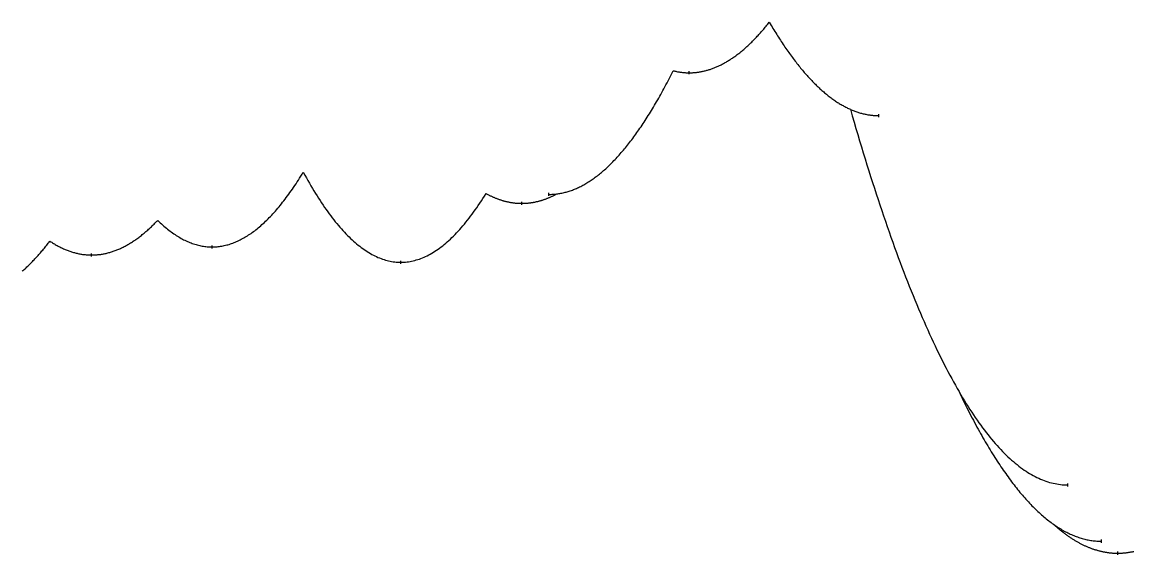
# Model space of a CAD drawing. Header units: metres. Extents: x -71 to 28195, y -4440 to 524.
# Drawn here: x 24665 to 28195, y -4372 to -2680 of the extents above; entities that cross this region are included whole.
import ezdxf

# ---------------------------------------------------------------- set-up
doc = ezdxf.new("R2010")
doc.units = ezdxf.units.M
doc.layers.add('CATENARIES', color=7, linetype='Continuous')
doc.layers.add('CATENARY_VERTEX_TICKS', color=7, linetype='Continuous')

msp = doc.modelspace()

# ---------------------------------------------------------------- linework, layer by layer
at = {"layer": 'CATENARIES'}
for points in [[(26732.9, -2834.2, 0), (26735.6, -2834.8, 0), (26738.2, -2835.5, 0), (26740.9, -2836, 0), (26743.6, -2836.6, 0), (26746.2, -2837.1, 0), (26748.9, -2837.6, 0), (26751.6, -2838, 0), (26754.2, -2838.4, 0), (26756.9, -2838.8, 0), (26759.5, -2839.1, 0), (26762.2, -2839.4, 0), (26764.9, -2839.7, 0), (26767.5, -2839.9, 0), (26770.2, -2840.1, 0), (26772.8, -2840.3, 0), (26775.5, -2840.4, 0), (26778.2, -2840.5, 0), (26780.8, -2840.5, 0), (26783.5, -2840.5, 0), (26786, -2840.5, 0), (26788.6, -2840.5, 0), (26791.1, -2840.4, 0), (26793.7, -2840.3, 0), (26796.2, -2840.1, 0), (26798.8, -2840, 0), (26801.3, -2839.8, 0), (26803.9, -2839.5, 0), (26806.4, -2839.2, 0), (26808.9, -2838.9, 0), (26811.5, -2838.6, 0), (26814, -2838.2, 0), (26816.6, -2837.8, 0), (26819.1, -2837.4, 0), (26821.7, -2836.9, 0), (26824.2, -2836.4, 0), (26826.7, -2835.9, 0), (26829.3, -2835.3, 0), (26831.8, -2834.7, 0), (26834.4, -2834.1, 0), (26836.9, -2833.5, 0), (26839.5, -2832.8, 0), (26842, -2832.1, 0), (26844.6, -2831.3, 0), (26847.1, -2830.5, 0), (26849.6, -2829.7, 0), (26852.2, -2828.8, 0), (26854.7, -2828, 0), (26857.3, -2827.1, 0), (26859.8, -2826.1, 0), (26862.4, -2825.1, 0), (26864.9, -2824.1, 0), (26867.5, -2823.1, 0), (26870, -2822, 0), (26872.5, -2820.9, 0), (26875.1, -2819.8, 0), (26877.6, -2818.6, 0), (26880.2, -2817.4, 0), (26882.7, -2816.1, 0), (26885.3, -2814.9, 0), (26887.8, -2813.6, 0), (26890.4, -2812.2, 0), (26892.9, -2810.9, 0), (26895.4, -2809.5, 0), (26898, -2808.1, 0), (26900.5, -2806.6, 0), (26903.1, -2805.1, 0), (26905.6, -2803.6, 0), (26908.2, -2802, 0), (26910.7, -2800.4, 0), (26913.3, -2798.8, 0), (26915.8, -2797.2, 0), (26918.3, -2795.5, 0), (26920.9, -2793.8, 0), (26923.4, -2792, 0), (26926, -2790.2, 0), (26928.5, -2788.4, 0), (26931.1, -2786.6, 0), (26933.6, -2784.7, 0), (26936.2, -2782.8, 0), (26938.7, -2780.9, 0), (26941.2, -2778.9, 0), (26943.8, -2776.9, 0), (26946.3, -2774.8, 0), (26948.9, -2772.8, 0), (26951.4, -2770.7, 0), (26954, -2768.5, 0), (26956.5, -2766.4, 0), (26959, -2764.2, 0), (26961.6, -2761.9, 0), (26964.1, -2759.7, 0), (26966.7, -2757.4, 0), (26969.2, -2755, 0), (26971.8, -2752.7, 0), (26974.3, -2750.3, 0), (26976.9, -2747.9, 0), (26979.4, -2745.4, 0), (26981.9, -2742.9, 0), (26984.5, -2740.4, 0), (26987, -2737.8, 0), (26989.6, -2735.3, 0), (26992.1, -2732.6, 0), (26994.7, -2730, 0), (26997.2, -2727.3, 0), (26999.8, -2724.6, 0), (27002.3, -2721.8, 0), (27004.8, -2719.1, 0), (27007.4, -2716.3, 0), (27009.9, -2713.4, 0), (27012.5, -2710.5, 0), (27015, -2707.6, 0), (27017.6, -2704.7, 0), (27020.1, -2701.7, 0), (27022.7, -2698.7, 0), (27025.2, -2695.7, 0), (27027.7, -2692.6, 0), (27030.3, -2689.5, 0), (27032.8, -2686.4, 0), (27035.4, -2683.2, 0), (27037.9, -2680, 0)], [(27037.9, -2680, 0), (27040.8, -2685, 0), (27043.8, -2689.9, 0), (27046.7, -2694.8, 0), (27049.6, -2699.7, 0), (27052.6, -2704.5, 0), (27055.5, -2709.3, 0), (27058.4, -2714, 0), (27061.3, -2718.7, 0), (27064.3, -2723.3, 0), (27067.2, -2727.9, 0), (27070.1, -2732.5, 0), (27073, -2737, 0), (27076, -2741.5, 0), (27078.9, -2745.9, 0), (27081.8, -2750.3, 0), (27084.7, -2754.6, 0), (27087.7, -2758.9, 0), (27090.6, -2763.2, 0), (27093.5, -2767.4, 0), (27096.4, -2771.6, 0), (27099.4, -2775.7, 0), (27102.3, -2779.8, 0), (27105.2, -2783.9, 0), (27108.2, -2787.9, 0), (27111.1, -2791.8, 0), (27114, -2795.7, 0), (27116.9, -2799.6, 0), (27119.9, -2803.5, 0), (27122.8, -2807.3, 0), (27125.7, -2811, 0), (27128.6, -2814.7, 0), (27131.6, -2818.4, 0), (27134.5, -2822, 0), (27137.4, -2825.6, 0), (27140.3, -2829.2, 0), (27143.3, -2832.7, 0), (27146.2, -2836.1, 0), (27149.1, -2839.5, 0), (27152.1, -2842.9, 0), (27155, -2846.2, 0), (27157.9, -2849.5, 0), (27160.8, -2852.8, 0), (27163.8, -2856, 0), (27166.7, -2859.1, 0), (27169.6, -2862.3, 0), (27172.5, -2865.3, 0), (27175.5, -2868.4, 0), (27178.4, -2871.4, 0), (27181.3, -2874.3, 0), (27184.2, -2877.2, 0), (27187.2, -2880.1, 0), (27190.1, -2882.9, 0), (27193, -2885.7, 0), (27195.9, -2888.5, 0), (27198.9, -2891.2, 0), (27201.8, -2893.8, 0), (27204.7, -2896.4, 0), (27207.7, -2899, 0), (27210.6, -2901.5, 0), (27213.5, -2904, 0), (27216.4, -2906.5, 0), (27219.4, -2908.9, 0), (27222.3, -2911.2, 0), (27225.2, -2913.6, 0), (27228.1, -2915.8, 0), (27231.1, -2918.1, 0), (27234, -2920.3, 0), (27236.9, -2922.4, 0), (27239.8, -2924.5, 0), (27242.8, -2926.6, 0), (27245.7, -2928.6, 0), (27248.6, -2930.6, 0), (27251.6, -2932.6, 0), (27254.5, -2934.5, 0), (27257.4, -2936.3, 0), (27260.3, -2938.2, 0), (27263.3, -2939.9, 0), (27266.2, -2941.7, 0), (27269.1, -2943.4, 0), (27272, -2945, 0), (27275, -2946.6, 0), (27277.9, -2948.2, 0), (27280.8, -2949.7, 0), (27283.7, -2951.2, 0), (27286.7, -2952.6, 0), (27289.6, -2954, 0), (27292.5, -2955.4, 0), (27295.5, -2956.7, 0), (27298.4, -2958, 0), (27301.3, -2959.2, 0), (27304.2, -2960.4, 0), (27307.1, -2961.5, 0), (27310, -2962.6, 0), (27312.9, -2963.7, 0), (27315.9, -2964.7, 0), (27318.8, -2965.7, 0), (27321.7, -2966.6, 0), (27324.6, -2967.5, 0), (27327.5, -2968.4, 0), (27330.4, -2969.2, 0), (27333.3, -2969.9, 0), (27336.3, -2970.7, 0), (27339.2, -2971.4, 0), (27342.1, -2972, 0), (27345, -2972.6, 0), (27347.9, -2973.2, 0), (27350.8, -2973.7, 0), (27353.8, -2974.2, 0), (27356.7, -2974.6, 0), (27359.6, -2975, 0), (27362.5, -2975.3, 0), (27365.4, -2975.7, 0), (27368.3, -2975.9, 0), (27371.2, -2976.2, 0), (27374.2, -2976.3, 0), (27377.1, -2976.5, 0), (27380, -2976.6, 0), (27382.9, -2976.7, 0), (27385.8, -2976.7, 0)], [(26338, -3227, 0), (26341.6, -3226.9, 0), (26345.1, -3226.8, 0), (26348.7, -3226.7, 0), (26352.3, -3226.4, 0), (26355.8, -3226.2, 0), (26359.4, -3225.8, 0), (26362.9, -3225.4, 0), (26366.2, -3225, 0), (26369.5, -3224.5, 0), (26372.8, -3223.9, 0), (26376.1, -3223.3, 0), (26379.4, -3222.7, 0), (26382.7, -3221.9, 0), (26386, -3221.2, 0), (26389.3, -3220.3, 0), (26392.7, -3219.5, 0), (26396, -3218.5, 0), (26399.3, -3217.5, 0), (26402.6, -3216.5, 0), (26405.9, -3215.4, 0), (26409.2, -3214.2, 0), (26412.5, -3213, 0), (26415.8, -3211.8, 0), (26419.1, -3210.5, 0), (26422.4, -3209.1, 0), (26425.7, -3207.7, 0), (26429, -3206.2, 0), (26432.3, -3204.6, 0), (26435.6, -3203.1, 0), (26438.9, -3201.4, 0), (26442.2, -3199.7, 0), (26445.5, -3197.9, 0), (26448.8, -3196.1, 0), (26452.1, -3194.3, 0), (26455.4, -3192.4, 0), (26458.7, -3190.4, 0), (26462, -3188.3, 0), (26465.3, -3186.3, 0), (26468.6, -3184.1, 0), (26471.9, -3181.9, 0), (26475.2, -3179.7, 0), (26478.5, -3177.4, 0), (26481.8, -3175, 0), (26485.2, -3172.6, 0), (26488.5, -3170.1, 0), (26491.8, -3167.6, 0), (26495.1, -3165, 0), (26498.4, -3162.4, 0), (26501.7, -3159.7, 0), (26505, -3156.9, 0), (26508.3, -3154.1, 0), (26511.6, -3151.3, 0), (26514.9, -3148.4, 0), (26518.2, -3145.4, 0), (26521.5, -3142.4, 0), (26524.8, -3139.3, 0), (26528.1, -3136.2, 0), (26531.4, -3133, 0), (26534.7, -3129.8, 0), (26538, -3126.5, 0), (26541.3, -3123.1, 0), (26544.6, -3119.7, 0), (26547.9, -3116.3, 0), (26551.2, -3112.7, 0), (26554.5, -3109.2, 0), (26557.8, -3105.5, 0), (26561.1, -3101.9, 0), (26564.4, -3098.1, 0), (26567.7, -3094.3, 0), (26571, -3090.5, 0), (26574.3, -3086.6, 0), (26577.7, -3082.6, 0), (26581, -3078.6, 0), (26584.3, -3074.6, 0), (26587.6, -3070.4, 0), (26590.9, -3066.3, 0), (26594.2, -3062, 0), (26597.5, -3057.7, 0), (26600.8, -3053.4, 0), (26604.1, -3049, 0), (26607.4, -3044.5, 0), (26610.7, -3040, 0), (26614, -3035.5, 0), (26617.3, -3030.8, 0), (26620.6, -3026.2, 0), (26623.9, -3021.4, 0), (26627.2, -3016.7, 0), (26630.5, -3011.8, 0), (26633.8, -3006.9, 0), (26637.1, -3002, 0), (26640.4, -2997, 0), (26643.7, -2991.9, 0), (26647, -2986.8, 0), (26650.3, -2981.6, 0), (26653.6, -2976.4, 0), (26656.9, -2971.1, 0), (26660.2, -2965.8, 0), (26663.5, -2960.4, 0), (26666.8, -2954.9, 0), (26670.2, -2949.4, 0), (26673.5, -2943.8, 0), (26676.8, -2938.2, 0), (26680.1, -2932.5, 0), (26683.4, -2926.8, 0), (26686.7, -2921, 0), (26690, -2915.2, 0), (26693.3, -2909.3, 0), (26696.6, -2903.3, 0), (26699.9, -2897.3, 0), (26703.2, -2891.3, 0), (26706.5, -2885.2, 0), (26709.8, -2879, 0), (26713.1, -2872.8, 0), (26716.4, -2866.5, 0), (26719.7, -2860.1, 0), (26723, -2853.7, 0), (26726.3, -2847.3, 0), (26729.6, -2840.8, 0), (26732.9, -2834.2, 0)], [(27295.5, -2956.7, 0), (27301.3, -2977, 0), (27307.1, -2997.2, 0), (27313, -3017.1, 0), (27318.8, -3036.9, 0), (27324.7, -3056.5, 0), (27330.5, -3076, 0), (27336.4, -3095.2, 0), (27342.2, -3114.3, 0), (27348.1, -3133.2, 0), (27353.9, -3151.9, 0), (27359.8, -3170.4, 0), (27365.6, -3188.8, 0), (27371.5, -3207, 0), (27377.3, -3225, 0), (27383.2, -3242.8, 0), (27389, -3260.5, 0), (27394.9, -3277.9, 0), (27400.7, -3295.2, 0), (27406.6, -3312.3, 0), (27412.4, -3329.3, 0), (27418.2, -3346.1, 0), (27424.1, -3362.6, 0), (27429.9, -3379.1, 0), (27435.8, -3395.3, 0), (27441.6, -3411.4, 0), (27447.5, -3427.2, 0), (27453.3, -3442.9, 0), (27459.2, -3458.5, 0), (27465, -3473.8, 0), (27470.9, -3489, 0), (27476.7, -3504, 0), (27482.6, -3518.9, 0), (27488.4, -3533.5, 0), (27494.3, -3548, 0), (27500.1, -3562.3, 0), (27506, -3576.4, 0), (27511.8, -3590.4, 0), (27517.7, -3604.2, 0), (27523.5, -3617.8, 0), (27529.3, -3631.2, 0), (27535.2, -3644.5, 0), (27541, -3657.6, 0), (27546.9, -3670.5, 0), (27552.7, -3683.2, 0), (27558.6, -3695.8, 0), (27564.4, -3708.2, 0), (27570.3, -3720.4, 0), (27576.1, -3732.5, 0), (27582, -3744.4, 0), (27587.8, -3756.1, 0), (27593.7, -3767.6, 0), (27599.5, -3778.9, 0), (27605.4, -3790.1, 0), (27611.2, -3801.1, 0), (27617.1, -3812, 0), (27622.9, -3822.6, 0), (27628.8, -3833.1, 0), (27634.6, -3843.5, 0), (27640.5, -3853.6, 0), (27646.2, -3863.4, 0), (27652, -3873.1, 0), (27657.7, -3882.6, 0), (27663.5, -3891.9, 0), (27669.2, -3901, 0), (27675, -3910, 0), (27680.7, -3918.8, 0), (27686.5, -3927.5, 0), (27692.2, -3936, 0), (27698, -3944.3, 0), (27703.7, -3952.4, 0), (27709.5, -3960.4, 0), (27715.2, -3968.3, 0), (27721, -3975.9, 0), (27726.7, -3983.4, 0), (27732.5, -3990.7, 0), (27738.3, -3997.9, 0), (27744, -4004.9, 0), (27749.8, -4011.7, 0), (27755.5, -4018.4, 0), (27761.3, -4024.9, 0), (27767, -4031.2, 0), (27772.8, -4037.4, 0), (27778.5, -4043.4, 0), (27784.3, -4049.2, 0), (27790, -4054.9, 0), (27795.8, -4060.4, 0), (27801.5, -4065.8, 0), (27807.3, -4070.9, 0), (27813, -4075.9, 0), (27818.8, -4080.8, 0), (27824.6, -4085.5, 0), (27830.3, -4090, 0), (27836.1, -4094.4, 0), (27841.8, -4098.5, 0), (27847.6, -4102.6, 0), (27853.3, -4106.4, 0), (27859.1, -4110.1, 0), (27864.8, -4113.7, 0), (27870.6, -4117, 0), (27876.3, -4120.2, 0), (27882.1, -4123.3, 0), (27887.8, -4126.2, 0), (27893.6, -4128.9, 0), (27899.3, -4131.4, 0), (27905.1, -4133.8, 0), (27910.8, -4136, 0), (27916.6, -4138.1, 0), (27922.4, -4139.9, 0), (27928.1, -4141.7, 0), (27933.9, -4143.2, 0), (27939.6, -4144.6, 0), (27945.4, -4145.9, 0), (27951.1, -4146.9, 0), (27956.9, -4147.8, 0), (27962.6, -4148.6, 0), (27968.4, -4149.1, 0), (27974.1, -4149.6, 0), (27979.9, -4149.8, 0), (27985.6, -4149.9, 0)], [(25095.4, -3309.4, 0), (25099.3, -3313.2, 0), (25103.2, -3316.9, 0), (25107.2, -3320.5, 0), (25111.1, -3324.1, 0), (25115, -3327.5, 0), (25119, -3330.9, 0), (25122.9, -3334.1, 0), (25126.8, -3337.3, 0), (25130.8, -3340.4, 0), (25134.7, -3343.4, 0), (25138.6, -3346.3, 0), (25142.5, -3349.2, 0), (25146.5, -3351.9, 0), (25150.4, -3354.6, 0), (25154.3, -3357.2, 0), (25158.3, -3359.6, 0), (25162.2, -3362, 0), (25166.1, -3364.3, 0), (25170.1, -3366.6, 0), (25174, -3368.7, 0), (25177.9, -3370.8, 0), (25181.8, -3372.7, 0), (25185.8, -3374.6, 0), (25189.7, -3376.4, 0), (25193.6, -3378.1, 0), (25197.6, -3379.7, 0), (25201.5, -3381.2, 0), (25205.4, -3382.6, 0), (25209.4, -3384, 0), (25213.3, -3385.3, 0), (25217.2, -3386.4, 0), (25221.1, -3387.5, 0), (25225.1, -3388.5, 0), (25229, -3389.4, 0), (25232.9, -3390.3, 0), (25236.9, -3391, 0), (25240.8, -3391.7, 0), (25244.7, -3392.2, 0), (25248.7, -3392.7, 0), (25252.6, -3393.1, 0), (25256.5, -3393.4, 0), (25260.4, -3393.6, 0), (25264.4, -3393.8, 0), (25268.3, -3393.8, 0), (25272.2, -3393.8, 0), (25276, -3393.6, 0), (25279.9, -3393.4, 0), (25283.8, -3393.1, 0), (25287.6, -3392.7, 0), (25291.5, -3392.3, 0), (25295.3, -3391.7, 0), (25299.2, -3391.1, 0), (25303.1, -3390.4, 0), (25306.9, -3389.6, 0), (25310.8, -3388.7, 0), (25314.6, -3387.7, 0), (25318.5, -3386.7, 0), (25322.4, -3385.6, 0), (25326.2, -3384.3, 0), (25330.1, -3383, 0), (25334, -3381.6, 0), (25337.8, -3380.2, 0), (25341.7, -3378.6, 0), (25345.5, -3377, 0), (25349.4, -3375.2, 0), (25353.3, -3373.4, 0), (25357.1, -3371.5, 0), (25361, -3369.6, 0), (25364.8, -3367.5, 0), (25368.7, -3365.4, 0), (25372.6, -3363.1, 0), (25376.4, -3360.8, 0), (25380.3, -3358.4, 0), (25384.2, -3355.9, 0), (25388, -3353.4, 0), (25391.9, -3350.7, 0), (25395.7, -3348, 0), (25399.6, -3345.2, 0), (25403.5, -3342.3, 0), (25407.3, -3339.3, 0), (25411.2, -3336.2, 0), (25415, -3333, 0), (25418.9, -3329.8, 0), (25422.8, -3326.5, 0), (25426.6, -3323.1, 0), (25430.5, -3319.6, 0), (25434.4, -3316, 0), (25438.2, -3312.3, 0), (25442.1, -3308.6, 0), (25445.9, -3304.7, 0), (25449.8, -3300.8, 0), (25453.7, -3296.8, 0), (25457.5, -3292.7, 0), (25461.4, -3288.6, 0), (25465.2, -3284.3, 0), (25469.1, -3280, 0), (25473, -3275.5, 0), (25476.8, -3271, 0), (25480.7, -3266.4, 0), (25484.6, -3261.7, 0), (25488.4, -3257, 0), (25492.3, -3252.1, 0), (25496.1, -3247.2, 0), (25500, -3242.2, 0), (25503.9, -3237.1, 0), (25507.7, -3231.9, 0), (25511.6, -3226.6, 0), (25515.4, -3221.3, 0), (25519.3, -3215.8, 0), (25523.2, -3210.3, 0), (25527, -3204.7, 0), (25530.9, -3199, 0), (25534.8, -3193.2, 0), (25538.6, -3187.3, 0), (25542.5, -3181.4, 0), (25546.3, -3175.3, 0), (25550.2, -3169.2, 0), (25554.1, -3163, 0), (25557.9, -3156.7, 0)], [(25557.9, -3156.7, 0), (25562.8, -3165.6, 0), (25567.6, -3174.3, 0), (25572.4, -3182.9, 0), (25577.3, -3191.4, 0), (25582.1, -3199.7, 0), (25587, -3207.9, 0), (25591.8, -3215.9, 0), (25596.6, -3223.8, 0), (25601.5, -3231.6, 0), (25606.3, -3239.2, 0), (25611.1, -3246.7, 0), (25616, -3254, 0), (25620.8, -3261.2, 0), (25625.7, -3268.3, 0), (25630.5, -3275.2, 0), (25635.3, -3282, 0), (25640.2, -3288.6, 0), (25645, -3295.1, 0), (25649.8, -3301.4, 0), (25654.7, -3307.6, 0), (25659.5, -3313.7, 0), (25664.4, -3319.6, 0), (25669.2, -3325.4, 0), (25674, -3331.1, 0), (25678.9, -3336.6, 0), (25683.7, -3341.9, 0), (25688.6, -3347.2, 0), (25693.4, -3352.3, 0), (25698.2, -3357.2, 0), (25703.1, -3362, 0), (25707.9, -3366.7, 0), (25712.7, -3371.2, 0), (25717.6, -3375.6, 0), (25722.4, -3379.9, 0), (25727.3, -3384, 0), (25732.1, -3387.9, 0), (25736.9, -3391.8, 0), (25741.8, -3395.5, 0), (25746.6, -3399, 0), (25751.5, -3402.4, 0), (25756.3, -3405.7, 0), (25761.1, -3408.8, 0), (25766, -3411.8, 0), (25770.8, -3414.7, 0), (25775.6, -3417.4, 0), (25780.5, -3420, 0), (25785.3, -3422.4, 0), (25790.2, -3424.7, 0), (25795, -3426.9, 0), (25799.8, -3428.9, 0), (25804.7, -3430.8, 0), (25809.5, -3432.5, 0), (25814.4, -3434.1, 0), (25819.2, -3435.6, 0), (25824, -3436.9, 0), (25828.9, -3438.1, 0), (25833.7, -3439.1, 0), (25838.5, -3440, 0), (25843.4, -3440.8, 0), (25848.2, -3441.4, 0), (25853.1, -3441.9, 0), (25857.9, -3442.3, 0), (25862.7, -3442.5, 0), (25867.6, -3442.5, 0), (25872.5, -3442.5, 0), (25877.4, -3442.2, 0), (25882.3, -3441.9, 0), (25887.3, -3441.4, 0), (25892.2, -3440.7, 0), (25897.1, -3439.9, 0), (25902, -3439, 0), (25907, -3437.9, 0), (25911.9, -3436.7, 0), (25916.8, -3435.3, 0), (25921.7, -3433.8, 0), (25926.6, -3432.2, 0), (25931.6, -3430.4, 0), (25936.5, -3428.4, 0), (25941.4, -3426.3, 0), (25946.3, -3424.1, 0), (25951.3, -3421.7, 0), (25956.2, -3419.2, 0), (25961.1, -3416.5, 0), (25966, -3413.7, 0), (25970.9, -3410.8, 0), (25975.9, -3407.7, 0), (25980.8, -3404.4, 0), (25985.7, -3401, 0), (25990.6, -3397.5, 0), (25995.6, -3393.8, 0), (26000.5, -3390, 0), (26005.4, -3386, 0), (26010.3, -3381.9, 0), (26015.2, -3377.7, 0), (26020.2, -3373.3, 0), (26025.1, -3368.7, 0), (26030, -3364, 0), (26034.9, -3359.2, 0), (26039.9, -3354.2, 0), (26044.8, -3349.1, 0), (26049.7, -3343.8, 0), (26054.6, -3338.4, 0), (26059.5, -3332.9, 0), (26064.5, -3327.2, 0), (26069.4, -3321.3, 0), (26074.3, -3315.3, 0), (26079.2, -3309.2, 0), (26084.2, -3302.9, 0), (26089.1, -3296.5, 0), (26094, -3289.9, 0), (26098.9, -3283.2, 0), (26103.8, -3276.3, 0), (26108.8, -3269.3, 0), (26113.7, -3262.2, 0), (26118.6, -3254.9, 0), (26123.5, -3247.4, 0), (26128.5, -3239.8, 0), (26133.4, -3232.1, 0), (26138.3, -3224.2, 0)], [(26138.3, -3224.2, 0), (26140.2, -3225.2, 0), (26142.1, -3226.2, 0), (26144, -3227.2, 0), (26145.9, -3228.2, 0), (26147.8, -3229.2, 0), (26149.6, -3230.1, 0), (26151.5, -3231, 0), (26153.4, -3232, 0), (26155.3, -3232.8, 0), (26157.2, -3233.7, 0), (26159.1, -3234.6, 0), (26161, -3235.4, 0), (26162.9, -3236.2, 0), (26164.8, -3237, 0), (26166.7, -3237.8, 0), (26168.5, -3238.6, 0), (26170.4, -3239.3, 0), (26172.3, -3240.1, 0), (26174.2, -3240.8, 0), (26176.1, -3241.5, 0), (26178, -3242.2, 0), (26179.9, -3242.8, 0), (26181.8, -3243.5, 0), (26183.7, -3244.1, 0), (26185.6, -3244.7, 0), (26187.4, -3245.3, 0), (26189.3, -3245.9, 0), (26191.2, -3246.5, 0), (26193.1, -3247, 0), (26195, -3247.6, 0), (26196.9, -3248.1, 0), (26198.8, -3248.6, 0), (26200.7, -3249, 0), (26202.6, -3249.5, 0), (26204.5, -3249.9, 0), (26206.3, -3250.4, 0), (26208.2, -3250.8, 0), (26210.1, -3251.1, 0), (26212, -3251.5, 0), (26213.9, -3251.9, 0), (26215.8, -3252.2, 0), (26217.7, -3252.5, 0), (26219.6, -3252.8, 0), (26221.5, -3253.1, 0), (26223.4, -3253.4, 0), (26225.3, -3253.6, 0), (26227.1, -3253.9, 0), (26229, -3254.1, 0), (26230.9, -3254.3, 0), (26232.8, -3254.5, 0), (26234.7, -3254.6, 0), (26236.6, -3254.8, 0), (26238.5, -3254.9, 0), (26240.4, -3255, 0), (26242.3, -3255.1, 0), (26244.2, -3255.2, 0), (26246, -3255.3, 0), (26247.9, -3255.3, 0), (26249.8, -3255.3, 0), (26251.7, -3255.3, 0), (26253.6, -3255.3, 0), (26255.5, -3255.3, 0), (26257.4, -3255.3, 0), (26259.3, -3255.2, 0), (26261.1, -3255.1, 0), (26263, -3255, 0), (26264.9, -3254.9, 0), (26266.8, -3254.8, 0), (26268.7, -3254.6, 0), (26270.6, -3254.5, 0), (26272.4, -3254.3, 0), (26274.3, -3254.1, 0), (26276.2, -3253.9, 0), (26278.1, -3253.6, 0), (26280, -3253.4, 0), (26281.9, -3253.1, 0), (26283.8, -3252.8, 0), (26285.6, -3252.5, 0), (26287.5, -3252.2, 0), (26289.4, -3251.9, 0), (26291.3, -3251.5, 0), (26293.2, -3251.2, 0), (26295.1, -3250.8, 0), (26296.9, -3250.4, 0), (26298.8, -3250, 0), (26300.7, -3249.5, 0), (26302.6, -3249.1, 0), (26304.5, -3248.6, 0), (26306.4, -3248.1, 0), (26308.3, -3247.6, 0), (26310.1, -3247.1, 0), (26312, -3246.5, 0), (26313.9, -3246, 0), (26315.8, -3245.4, 0), (26317.7, -3244.8, 0), (26319.6, -3244.2, 0), (26321.5, -3243.6, 0), (26323.3, -3242.9, 0), (26325.2, -3242.3, 0), (26327.1, -3241.6, 0), (26329, -3240.9, 0), (26330.9, -3240.2, 0), (26332.8, -3239.4, 0), (26334.6, -3238.7, 0), (26336.5, -3237.9, 0), (26338.4, -3237.1, 0), (26340.3, -3236.3, 0), (26342.2, -3235.5, 0), (26344.1, -3234.7, 0), (26346, -3233.8, 0), (26347.8, -3233, 0), (26349.7, -3232.1, 0), (26351.6, -3231.2, 0), (26353.5, -3230.3, 0), (26355.4, -3229.3, 0), (26357.3, -3228.4, 0), (26359.2, -3227.4, 0), (26361, -3226.4, 0), (26362.9, -3225.4, 0)], [(24752.9, -3375.5, 0), (24755.8, -3377.4, 0), (24758.7, -3379.2, 0), (24761.6, -3381, 0), (24764.5, -3382.8, 0), (24767.3, -3384.5, 0), (24770.2, -3386.2, 0), (24773.1, -3387.9, 0), (24776, -3389.5, 0), (24778.9, -3391, 0), (24781.8, -3392.5, 0), (24784.6, -3394, 0), (24787.5, -3395.4, 0), (24790.4, -3396.8, 0), (24793.3, -3398.2, 0), (24796.2, -3399.5, 0), (24799.1, -3400.8, 0), (24801.9, -3402, 0), (24804.8, -3403.2, 0), (24807.7, -3404.3, 0), (24810.6, -3405.4, 0), (24813.5, -3406.5, 0), (24816.4, -3407.5, 0), (24819.2, -3408.5, 0), (24822.1, -3409.4, 0), (24825, -3410.3, 0), (24827.9, -3411.1, 0), (24830.8, -3412, 0), (24833.7, -3412.7, 0), (24836.5, -3413.5, 0), (24839.4, -3414.1, 0), (24842.3, -3414.8, 0), (24845.2, -3415.4, 0), (24848.1, -3415.9, 0), (24851, -3416.5, 0), (24853.8, -3416.9, 0), (24856.7, -3417.4, 0), (24859.6, -3417.8, 0), (24862.5, -3418.1, 0), (24865.4, -3418.4, 0), (24868.3, -3418.7, 0), (24871.1, -3418.9, 0), (24874, -3419.1, 0), (24876.9, -3419.3, 0), (24879.8, -3419.4, 0), (24882.7, -3419.4, 0), (24885.6, -3419.5, 0), (24888.4, -3419.4, 0), (24891.3, -3419.4, 0), (24894.2, -3419.3, 0), (24897.1, -3419.1, 0), (24899.9, -3418.9, 0), (24902.8, -3418.7, 0), (24905.7, -3418.4, 0), (24908.6, -3418.1, 0), (24911.4, -3417.8, 0), (24914.3, -3417.4, 0), (24917.2, -3417, 0), (24920.1, -3416.5, 0), (24922.9, -3416, 0), (24925.8, -3415.4, 0), (24928.7, -3414.8, 0), (24931.6, -3414.2, 0), (24934.4, -3413.5, 0), (24937.3, -3412.8, 0), (24940.2, -3412, 0), (24943, -3411.2, 0), (24945.9, -3410.4, 0), (24948.8, -3409.5, 0), (24951.7, -3408.5, 0), (24954.5, -3407.6, 0), (24957.4, -3406.6, 0), (24960.3, -3405.5, 0), (24963.2, -3404.4, 0), (24966, -3403.3, 0), (24968.9, -3402.1, 0), (24971.8, -3400.9, 0), (24974.7, -3399.6, 0), (24977.5, -3398.3, 0), (24980.4, -3397, 0), (24983.3, -3395.6, 0), (24986.2, -3394.2, 0), (24989, -3392.7, 0), (24991.9, -3391.2, 0), (24994.8, -3389.7, 0), (24997.7, -3388.1, 0), (25000.5, -3386.4, 0), (25003.4, -3384.8, 0), (25006.3, -3383, 0), (25009.2, -3381.3, 0), (25012, -3379.5, 0), (25014.9, -3377.7, 0), (25017.8, -3375.8, 0), (25020.7, -3373.9, 0), (25023.5, -3371.9, 0), (25026.4, -3369.9, 0), (25029.3, -3367.9, 0), (25032.2, -3365.8, 0), (25035, -3363.6, 0), (25037.9, -3361.5, 0), (25040.8, -3359.3, 0), (25043.7, -3357, 0), (25046.5, -3354.7, 0), (25049.4, -3352.4, 0), (25052.3, -3350, 0), (25055.1, -3347.6, 0), (25058, -3345.1, 0), (25060.9, -3342.6, 0), (25063.8, -3340.1, 0), (25066.6, -3337.5, 0), (25069.5, -3334.9, 0), (25072.4, -3332.2, 0), (25075.3, -3329.5, 0), (25078.1, -3326.8, 0), (25081, -3324, 0), (25083.9, -3321.1, 0), (25086.8, -3318.3, 0), (25089.6, -3315.4, 0), (25092.5, -3312.4, 0), (25095.4, -3309.4, 0)], [(24665.1, -3471.1, 0), (24667.6, -3468.9, 0), (24670.1, -3466.6, 0), (24672.6, -3464.4, 0), (24675.1, -3462.1, 0), (24677.7, -3459.8, 0), (24680.2, -3457.4, 0), (24682.7, -3455, 0), (24685.2, -3452.6, 0), (24687.7, -3450.2, 0), (24690.2, -3447.7, 0), (24692.7, -3445.2, 0), (24695.2, -3442.6, 0), (24697.7, -3440, 0), (24700.2, -3437.4, 0), (24702.7, -3434.8, 0), (24705.3, -3432.1, 0), (24707.8, -3429.4, 0), (24710.3, -3426.7, 0), (24712.8, -3423.9, 0), (24715.3, -3421.2, 0), (24717.8, -3418.3, 0), (24720.3, -3415.5, 0), (24722.8, -3412.6, 0), (24725.3, -3409.7, 0), (24727.8, -3406.7, 0), (24730.3, -3403.7, 0), (24732.8, -3400.7, 0), (24735.4, -3397.7, 0), (24737.9, -3394.6, 0), (24740.4, -3391.5, 0), (24742.9, -3388.4, 0), (24745.4, -3385.2, 0), (24747.9, -3382, 0), (24750.4, -3378.8, 0), (24752.9, -3375.5, 0)], [(27640.5, -3853.6, 0), (27644.2, -3861.6, 0), (27648, -3869.5, 0), (27651.8, -3877.3, 0), (27655.6, -3885.1, 0), (27659.4, -3892.8, 0), (27663.2, -3900.4, 0), (27667, -3907.9, 0), (27670.8, -3915.4, 0), (27674.6, -3922.9, 0), (27678.4, -3930.2, 0), (27682.2, -3937.5, 0), (27686, -3944.7, 0), (27689.8, -3951.9, 0), (27693.6, -3959, 0), (27697.4, -3966, 0), (27701.2, -3972.9, 0), (27705, -3979.8, 0), (27708.8, -3986.6, 0), (27712.6, -3993.4, 0), (27716.4, -4000, 0), (27720.2, -4006.7, 0), (27724, -4013.2, 0), (27727.8, -4019.7, 0), (27731.6, -4026.1, 0), (27735.4, -4032.4, 0), (27739.2, -4038.7, 0), (27743, -4044.9, 0), (27746.8, -4051, 0), (27750.6, -4057.1, 0), (27754.4, -4063.1, 0), (27758.2, -4069, 0), (27762, -4074.9, 0), (27765.8, -4080.7, 0), (27769.6, -4086.4, 0), (27773.4, -4092.1, 0), (27777.2, -4097.7, 0), (27781, -4103.2, 0), (27784.8, -4108.7, 0), (27788.6, -4114.1, 0), (27792.3, -4119.4, 0), (27796.1, -4124.7, 0), (27799.9, -4129.9, 0), (27803.7, -4135, 0), (27807.5, -4140.1, 0), (27811.3, -4145.1, 0), (27815.1, -4150, 0), (27818.9, -4154.8, 0), (27822.7, -4159.6, 0), (27826.5, -4164.4, 0), (27830.3, -4169, 0), (27834.1, -4173.6, 0), (27837.9, -4178.1, 0), (27841.7, -4182.6, 0), (27845.5, -4187, 0), (27849.3, -4191.3, 0), (27853.1, -4195.5, 0), (27856.9, -4199.7, 0), (27860.7, -4203.9, 0), (27864.5, -4207.9, 0), (27868.3, -4211.9, 0), (27872.1, -4215.8, 0), (27875.9, -4219.7, 0), (27879.7, -4223.4, 0), (27883.5, -4227.2, 0), (27887.3, -4230.8, 0), (27891.1, -4234.4, 0), (27894.9, -4237.9, 0), (27898.7, -4241.4, 0), (27902.5, -4244.7, 0), (27906.3, -4248.1, 0), (27910.1, -4251.3, 0), (27913.9, -4254.5, 0), (27917.7, -4257.6, 0), (27921.5, -4260.7, 0), (27925.3, -4263.6, 0), (27929.1, -4266.6, 0), (27932.9, -4269.4, 0), (27936.7, -4272.2, 0), (27940.5, -4274.9, 0), (27944.3, -4277.6, 0), (27948.1, -4280.2, 0), (27951.9, -4282.7, 0), (27955.7, -4285.1, 0), (27959.5, -4287.5, 0), (27963.3, -4289.9, 0), (27967.2, -4292.1, 0), (27971, -4294.3, 0), (27974.8, -4296.4, 0), (27978.6, -4298.5, 0), (27982.4, -4300.5, 0), (27986.2, -4302.4, 0), (27990.1, -4304.2, 0), (27993.9, -4306, 0), (27997.7, -4307.7, 0), (28001.5, -4309.4, 0), (28005.3, -4311, 0), (28009.1, -4312.5, 0), (28013, -4313.9, 0), (28016.8, -4315.3, 0), (28020.6, -4316.6, 0), (28024.4, -4317.9, 0), (28028.2, -4319, 0), (28032, -4320.2, 0), (28035.9, -4321.2, 0), (28039.7, -4322.2, 0), (28043.5, -4323.1, 0), (28047.3, -4323.9, 0), (28051.1, -4324.7, 0), (28054.9, -4325.4, 0), (28058.8, -4326, 0), (28062.6, -4326.6, 0), (28066.4, -4327.1, 0), (28070.2, -4327.6, 0), (28074, -4327.9, 0), (28077.8, -4328.2, 0), (28081.7, -4328.5, 0), (28085.5, -4328.6, 0), (28089.3, -4328.7, 0), (28093.1, -4328.8, 0)], [(27940.5, -4274.9, 0), (27942.6, -4276.8, 0), (27944.7, -4278.7, 0), (27946.8, -4280.6, 0), (27949, -4282.4, 0), (27951.1, -4284.2, 0), (27953.2, -4286, 0), (27955.3, -4287.8, 0), (27957.5, -4289.6, 0), (27959.6, -4291.3, 0), (27961.7, -4293.1, 0), (27963.8, -4294.8, 0), (27966, -4296.4, 0), (27968.1, -4298.1, 0), (27970.2, -4299.8, 0), (27972.3, -4301.4, 0), (27974.5, -4303, 0), (27976.6, -4304.6, 0), (27978.7, -4306.1, 0), (27980.9, -4307.7, 0), (27983, -4309.2, 0), (27985.1, -4310.7, 0), (27987.2, -4312.2, 0), (27989.4, -4313.7, 0), (27991.5, -4315.1, 0), (27993.6, -4316.5, 0), (27995.7, -4318, 0), (27997.9, -4319.3, 0), (28000, -4320.7, 0), (28002.1, -4322.1, 0), (28004.2, -4323.4, 0), (28006.4, -4324.7, 0), (28008.5, -4326, 0), (28010.6, -4327.2, 0), (28012.8, -4328.5, 0), (28014.9, -4329.7, 0), (28017, -4330.9, 0), (28019.1, -4332.1, 0), (28021.3, -4333.3, 0), (28023.4, -4334.4, 0), (28025.5, -4335.5, 0), (28027.6, -4336.6, 0), (28029.8, -4337.7, 0), (28031.9, -4338.8, 0), (28034, -4339.8, 0), (28036.1, -4340.9, 0), (28038.3, -4341.9, 0), (28040.4, -4342.9, 0), (28042.5, -4343.8, 0), (28044.7, -4344.8, 0), (28046.8, -4345.7, 0), (28048.9, -4346.6, 0), (28051, -4347.5, 0), (28053.2, -4348.4, 0), (28055.3, -4349.2, 0), (28057.4, -4350, 0), (28059.5, -4350.9, 0), (28061.7, -4351.6, 0), (28063.8, -4352.4, 0), (28065.9, -4353.2, 0), (28068, -4353.9, 0), (28070.2, -4354.6, 0), (28072.3, -4355.3, 0), (28074.4, -4355.9, 0), (28076.6, -4356.6, 0), (28078.7, -4357.2, 0), (28080.8, -4357.8, 0), (28082.9, -4358.4, 0), (28085.1, -4359, 0), (28087.2, -4359.5, 0), (28089.3, -4360.1, 0), (28091.4, -4360.6, 0), (28093.6, -4361.1, 0), (28095.7, -4361.5, 0), (28097.8, -4362, 0), (28099.9, -4362.4, 0), (28102.1, -4362.8, 0), (28104.2, -4363.2, 0), (28106.3, -4363.6, 0), (28108.5, -4363.9, 0), (28110.6, -4364.2, 0), (28112.7, -4364.6, 0), (28114.8, -4364.8, 0), (28117, -4365.1, 0), (28119.1, -4365.4, 0), (28121.2, -4365.6, 0), (28123.3, -4365.8, 0), (28125.5, -4366, 0), (28127.6, -4366.2, 0), (28129.7, -4366.3, 0), (28131.8, -4366.4, 0), (28134, -4366.5, 0), (28136.1, -4366.6, 0), (28138.2, -4366.7, 0), (28140.4, -4366.8, 0), (28142.5, -4366.8, 0), (28144.6, -4366.8, 0), (28146.8, -4366.8, 0), (28149, -4366.8, 0), (28151.2, -4366.7, 0), (28153.4, -4366.6, 0), (28155.7, -4366.5, 0), (28157.9, -4366.4, 0), (28160.1, -4366.3, 0), (28162.3, -4366.1, 0), (28164.5, -4365.9, 0), (28166.7, -4365.7, 0), (28168.9, -4365.5, 0), (28171.1, -4365.2, 0), (28173.3, -4365, 0), (28175.6, -4364.7, 0), (28177.8, -4364.4, 0), (28180, -4364, 0), (28182.2, -4363.7, 0), (28184.4, -4363.3, 0), (28186.6, -4362.9, 0), (28188.8, -4362.5, 0), (28191, -4362, 0), (28193.2, -4361.6, 0), (28195.5, -4361.1, 0)]]:
    msp.add_polyline3d(points, dxfattribs=at)
at = {"layer": 'CATENARY_VERTEX_TICKS'}
for p, q in [((26783.5, -2845.5), (26783.5, -2835.5)), ((27385.8, -2981.7), (27385.8, -2971.7)), ((26338, -3232), (26338, -3222)), ((26251.7, -3260.3), (26251.7, -3250.3)), ((25268.3, -3398.8), (25268.3, -3388.8)), ((24885.6, -3424.5), (24885.6, -3414.5)), ((25867.6, -3447.5), (25867.6, -3437.5)), ((27985.6, -4154.9), (27985.6, -4144.9)), ((28093.1, -4333.8), (28093.1, -4323.8)), ((28144.6, -4371.8), (28144.6, -4361.8))]:
    msp.add_line(p, q, dxfattribs=at)

doc.saveas('drawing.dxf')
